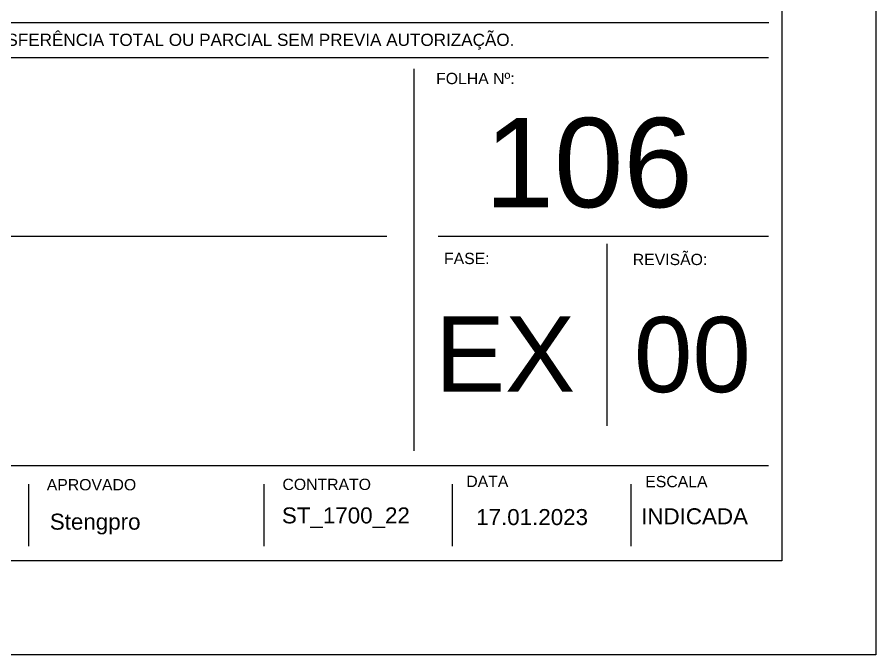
# Model space of a CAD drawing. Extents: x 0 to 119, y 0 to 84.
# Drawn here: x 109.78 to 118.9, y 0 to 6.77 of the extents above; entities that cross this region are included whole.
import ezdxf

# ---------------------------------------------------------------- set-up
doc = ezdxf.new("R2010")
doc.units = 0
doc.header["$MEASUREMENT"] = 0
for name, color, linetype in [('1', 1, 'CONTINUOUS'), ('2', 2, 'CONTINUOUS'), ('5', 5, 'CONTINUOUS'), ('7', 7, 'CONTINUOUS')]:
    doc.layers.add(name, color=color, linetype=linetype)
doc.styles.add('TQS_ARIAL', font='arial.ttf')

msp = doc.modelspace()

# ---------------------------------------------------------------- linework, layer by layer
at = {"layer": '1', "linetype": 'Continuous'}
for p, q in [((100.540062, 6.718248), (117.761438, 6.718248)), ((117.760062, 6.341408), (100.540062, 6.341408)), ((113.990016, 6.223997), (113.990016, 2.168053)), ((100.540062, 4.446381), (113.704552, 4.446381)), ((114.249798, 4.446381), (117.760062, 4.446381)), ((116.045102, 2.43135), (116.045102, 4.364089)), ((117.760062, 2.006956), (100.540062, 2.006956)), ((109.900062, 1.152796), (109.900062, 1.813041)), ((112.400062, 1.152796), (112.400062, 1.813041)), ((114.400062, 1.152796), (114.400062, 1.813041)), ((116.300062, 1.152796), (116.300062, 1.813041)), ((116.300062, 1.152796), (116.300062, 1.813041))]:
    msp.add_line(p, q, dxfattribs=at)
msp.add_lwpolyline([(118.900062, 59.399942), (118.900062, 29.699942), (117.900062, 29.699942), (118.900062, 29.699942), (118.900062, -0.000058), (100.400062, -0.000058), (100.400062, 0.999942), (100.400062, -0.000058), (81.900062, -0.000058), (81.900062, 0.999942), (81.900062, -0.000058), (63.400062, -0.000058), (63.400062, 0.999942), (63.400062, -0.000058), (44.900062, -0.000058)], dxfattribs=at)
at = {"layer": '7', "linetype": 'Continuous'}
for p, q in [((117.900062, 83.099942), (117.900062, 0.999942)), ((117.900062, 0.999942), (2.500062, 0.999942))]:
    msp.add_line(p, q, dxfattribs=at)

# ---------------------------------------------------------------- texts
at = {"layer": '2', "linetype": 'Continuous', "style": 'TQS_ARIAL'}
for s, height, p in [('DIREITOS AUTORAIS RESERVADOS. PROIBIDA SUA REPRODUÇÃO, TRANSFERÊNCIA TOTAL OU PARCIAL SEM PREVIA AUTORIZAÇÃO.', 0.13, (103.173041, 6.468017)), ('FOLHA Nº:', 0.12, (114.227329, 6.062009)), ('REVISÃO:', 0.12, (116.317354, 4.139811)), ('FASE:', 0.12, (114.311278, 4.150305)), ('APROVADO', 0.12, (110.089769, 1.747047)), ('CONTRATO', 0.12, (112.594422, 1.750648)), ('DATA', 0.12, (114.547976, 1.782184)), ('ESCALA', 0.12, (116.450208, 1.780345)), ('ESCALA', 0.12, (116.450208, 1.780345))]:
    msp.add_text(s, height=height, dxfattribs=at).set_placement(p)
at = {"layer": '5', "linetype": 'Continuous', "style": 'TQS_ARIAL'}
for s, height, p in [('106', 0.95, (114.741688, 4.753924)), ('EX', 0.8, (114.214181, 2.796191)), ('00', 0.8, (116.329163, 2.789693)), ('ST_1700_22', 0.17, (112.588438, 1.395929)), ('INDICADA', 0.17, (116.40649, 1.386511)), ('Stengpro', 0.17, (110.122199, 1.329402)), ('17.01.2023', 0.17, (114.653139, 1.378322))]:
    msp.add_text(s, height=height, dxfattribs=at).set_placement(p)

doc.saveas('drawing.dxf')
